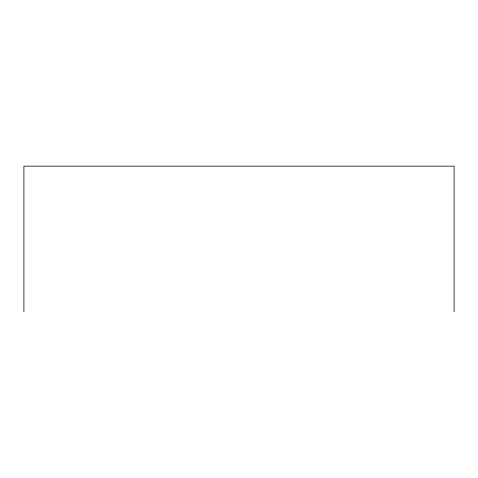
<?xml version="1.0" encoding="UTF-8"?>
<svg xmlns="http://www.w3.org/2000/svg" width="478" height="478" viewBox="0 0 478 478"><rect width="100%" height="100%" fill="white"/><g stroke="black" fill="none" stroke-linecap="round" stroke-linejoin="round"><path stroke-width="0.72" d="M454.1 311.847L454.1 166.153L23.9 166.153L23.9 311.847"/></g></svg>
